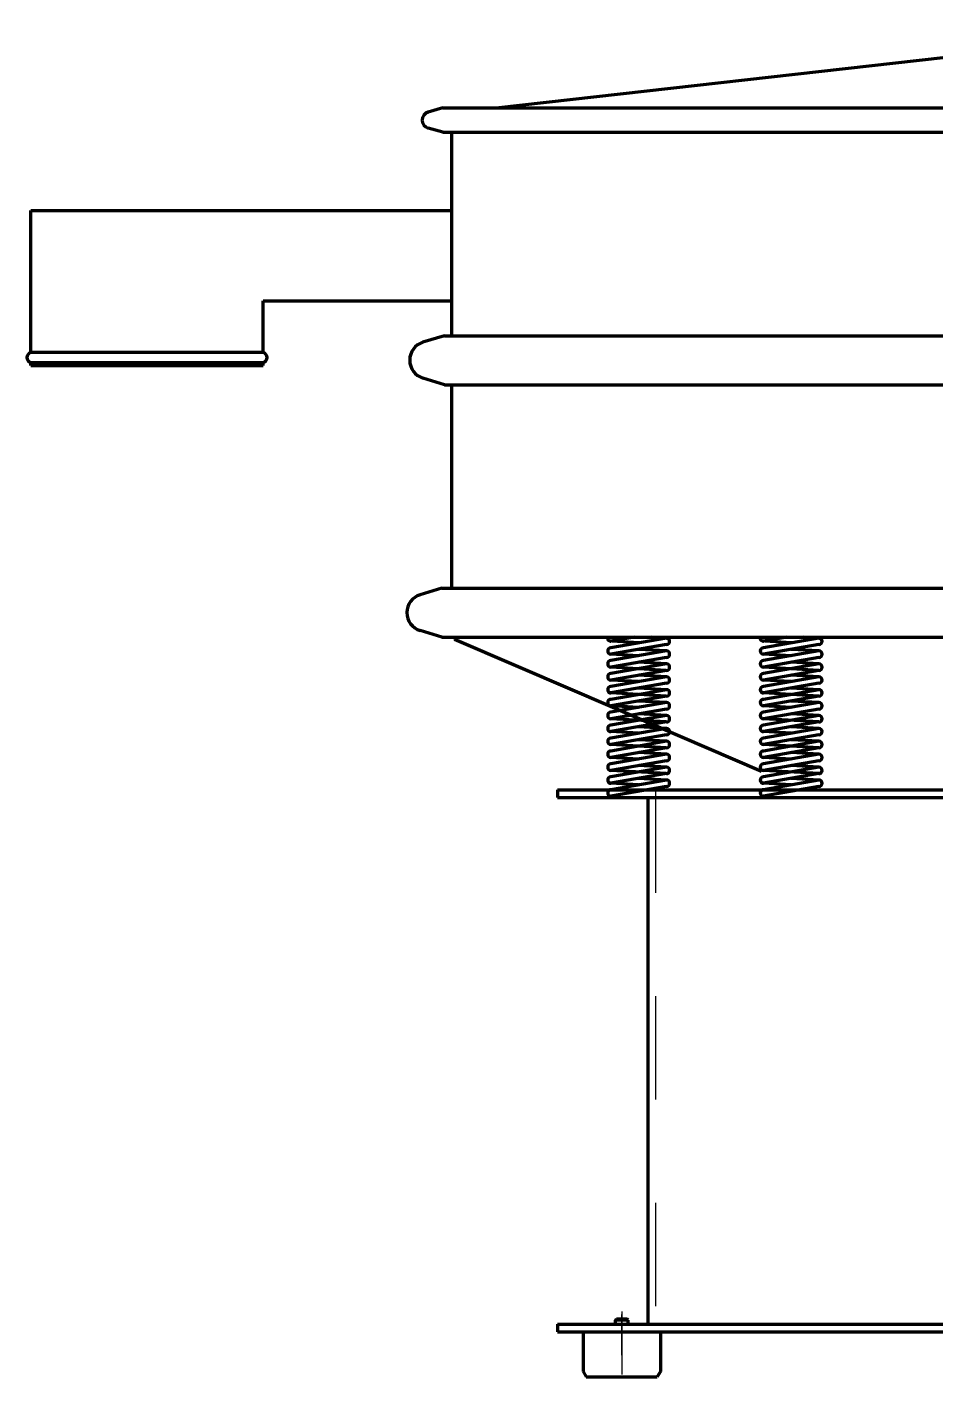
# Model space of a CAD drawing. Header units: millimetres. Extents: x 9671 to 25689, y -17516 to -2951.
# Drawn here: x 21295.4 to 21316.52, y -5479.08 to -5447.7 of the extents above; entities that cross this region are included whole.
import ezdxf

# ---------------------------------------------------------------- set-up
doc = ezdxf.new("R2010")
doc.units = ezdxf.units.MM
doc.linetypes.add('EB_DASH', pattern=[6, 3, -3])
doc.linetypes.add('EB_DASHDOT', pattern=[39, 30, -3, 3, -3])
for name, color, linetype, lineweight in [('CAXA0', 7, 'Continuous', 70), ('CAXA1', 1, 'EB_DASHDOT', 25), ('CAXA2', 6, 'EB_DASH', 25), ('CAXA3', 7, 'Continuous', 25), ('CAXA5', 4, 'Continuous', 25)]:
    doc.layers.add(name, color=color, linetype=linetype, lineweight=lineweight)

msp = doc.modelspace()

# ---------------------------------------------------------------- linework, layer by layer
at = {"layer": 'CAXA0', "color": 2, "ltscale": 0.8}
for p, q in [((21306.297, -5449.577), (21323.022, -5447.699)), ((21305.06, -5449.577), (21304.721, -5449.675)), ((21305.06, -5449.577), (21323.802, -5449.577)), ((21305.06, -5450.147), (21304.721, -5450.049)), ((21305.06, -5450.147), (21323.802, -5450.147)), ((21305.268, -5454.874), (21305.268, -5450.147)), ((21295.486, -5455.267), (21295.486, -5451.963)), ((21295.486, -5451.963), (21305.267, -5451.963)), ((21305.267, -5454.063), (21305.267, -5451.963)), ((21300.886, -5455.267), (21300.886, -5454.063)), ((21300.886, -5454.063), (21305.267, -5454.063)), ((21305.101, -5454.874), (21304.599, -5455.028)), ((21305.101, -5454.874), (21310.018, -5454.874)), ((21309.306, -5454.874), (21324.588, -5454.874)), ((21300.886, -5455.267), (21295.486, -5455.267)), ((21295.486, -5455.563), (21295.486, -5455.499)), ((21295.486, -5455.499), (21300.886, -5455.499)), ((21295.486, -5455.563), (21300.886, -5455.563)), ((21300.886, -5455.563), (21300.886, -5455.499)), ((21300.886, -5455.563), (21300.886, -5455.499)), ((21300.886, -5455.563), (21300.886, -5455.499)), ((21300.886, -5455.563), (21300.886, -5455.499)), ((21305.101, -5456.014), (21304.599, -5455.86)), ((21305.101, -5456.014), (21304.599, -5455.86)), ((21305.101, -5456.014), (21315.684, -5456.014)), ((21305.268, -5460.741), (21305.268, -5456.014)), ((21315.503, -5456.014), (21324.588, -5456.014)), ((21305.034, -5460.741), (21304.531, -5460.895)), ((21305.034, -5460.741), (21324.588, -5460.741)), ((21305.034, -5461.881), (21304.531, -5461.727)), ((21305.034, -5461.881), (21304.531, -5461.727)), ((21305.034, -5461.881), (21309.235, -5461.881)), ((21305.328, -5461.881), (21305.328, -5461.926)), ((21305.328, -5461.926), (21308.132, -5463.131)), ((21309.516, -5461.881), (21308.967, -5461.977)), ((21310.257, -5461.902), (21308.967, -5462.127)), ((21309.616, -5462.014), (21309, -5461.977)), ((21309.235, -5461.881), (21324.588, -5461.881)), ((21310.257, -5461.902), (21309.899, -5461.881)), ((21313.061, -5461.881), (21312.512, -5461.977)), ((21313.802, -5461.902), (21312.512, -5462.127)), ((21313.161, -5462.014), (21312.545, -5461.977)), ((21313.802, -5461.902), (21313.444, -5461.881)), ((21310.257, -5462.052), (21308.967, -5462.277)), ((21310.257, -5462.202), (21308.967, -5462.427)), ((21309.61, -5462.315), (21308.967, -5462.277)), ((21310.257, -5462.202), (21309.612, -5462.165)), ((21313.802, -5462.052), (21312.512, -5462.277)), ((21313.802, -5462.202), (21312.512, -5462.427)), ((21313.155, -5462.315), (21312.512, -5462.277)), ((21313.802, -5462.202), (21313.157, -5462.165)), ((21310.257, -5462.352), (21308.967, -5462.577)), ((21310.257, -5462.502), (21308.967, -5462.727)), ((21310.253, -5462.652), (21308.967, -5462.577)), ((21310.257, -5462.502), (21309.612, -5462.465)), ((21313.802, -5462.352), (21312.512, -5462.577)), ((21313.802, -5462.502), (21312.512, -5462.727)), ((21313.797, -5462.652), (21312.512, -5462.577)), ((21313.802, -5462.502), (21313.157, -5462.465)), ((21310.257, -5462.652), (21308.967, -5462.877)), ((21310.257, -5462.802), (21308.967, -5463.027)), ((21309.61, -5462.915), (21308.967, -5462.877)), ((21310.257, -5462.952), (21308.967, -5463.177)), ((21310.257, -5462.802), (21309.612, -5462.765)), ((21313.802, -5462.652), (21312.512, -5462.877)), ((21313.802, -5462.802), (21312.512, -5463.027)), ((21313.155, -5462.915), (21312.512, -5462.877)), ((21313.802, -5462.952), (21312.512, -5463.177)), ((21313.802, -5462.802), (21313.157, -5462.765)), ((21308.132, -5463.131), (21312.464, -5464.994)), ((21310.257, -5463.102), (21308.967, -5463.327)), ((21310.253, -5463.252), (21308.967, -5463.177)), ((21310.257, -5463.252), (21308.967, -5463.477)), ((21310.257, -5463.102), (21309.612, -5463.065)), ((21313.802, -5463.102), (21312.512, -5463.327)), ((21313.797, -5463.252), (21312.512, -5463.177)), ((21313.802, -5463.252), (21312.512, -5463.477)), ((21313.802, -5463.102), (21313.157, -5463.065)), ((21310.257, -5463.402), (21308.967, -5463.627)), ((21309.61, -5463.515), (21308.967, -5463.477)), ((21310.257, -5463.552), (21308.967, -5463.777)), ((21310.257, -5463.402), (21309.612, -5463.365)), ((21313.802, -5463.402), (21312.512, -5463.627)), ((21313.155, -5463.515), (21312.512, -5463.477)), ((21313.802, -5463.552), (21312.512, -5463.777)), ((21313.802, -5463.402), (21313.157, -5463.365)), ((21310.257, -5463.702), (21308.967, -5463.927)), ((21310.253, -5463.852), (21308.967, -5463.777)), ((21310.257, -5463.852), (21308.967, -5464.077)), ((21310.257, -5463.702), (21309.612, -5463.665)), ((21313.802, -5463.702), (21312.512, -5463.927)), ((21313.797, -5463.852), (21312.512, -5463.777)), ((21313.802, -5463.852), (21312.512, -5464.077)), ((21313.802, -5463.702), (21313.157, -5463.665)), ((21310.257, -5464.002), (21308.967, -5464.227)), ((21309.61, -5464.115), (21308.967, -5464.077)), ((21310.257, -5464.152), (21308.967, -5464.377)), ((21310.257, -5464.002), (21309.612, -5463.965)), ((21313.802, -5464.002), (21312.512, -5464.227)), ((21313.155, -5464.115), (21312.512, -5464.077)), ((21313.802, -5464.152), (21312.512, -5464.377)), ((21313.802, -5464.002), (21313.157, -5463.965)), ((21310.257, -5464.302), (21308.967, -5464.527)), ((21310.253, -5464.452), (21308.967, -5464.377)), ((21310.257, -5464.452), (21308.967, -5464.677)), ((21310.257, -5464.302), (21309.612, -5464.265)), ((21313.802, -5464.302), (21312.512, -5464.527)), ((21313.797, -5464.452), (21312.512, -5464.377)), ((21313.802, -5464.452), (21312.512, -5464.677)), ((21313.802, -5464.302), (21313.157, -5464.265)), ((21310.257, -5464.602), (21308.967, -5464.827)), ((21309.61, -5464.715), (21308.967, -5464.677)), ((21310.257, -5464.752), (21308.967, -5464.977)), ((21310.257, -5464.602), (21309.612, -5464.565)), ((21313.802, -5464.602), (21312.512, -5464.827)), ((21313.155, -5464.715), (21312.512, -5464.677)), ((21313.802, -5464.752), (21312.512, -5464.977)), ((21313.802, -5464.602), (21313.157, -5464.565)), ((21310.257, -5464.902), (21308.967, -5465.127)), ((21310.253, -5465.052), (21308.967, -5464.977)), ((21310.257, -5465.052), (21308.967, -5465.277)), ((21310.257, -5464.902), (21309.612, -5464.865)), ((21313.802, -5464.902), (21312.512, -5465.127)), ((21313.797, -5465.052), (21312.512, -5464.977)), ((21313.802, -5465.052), (21312.512, -5465.277)), ((21313.802, -5464.902), (21313.157, -5464.865)), ((21307.727, -5465.427), (21307.727, -5465.607)), ((21307.727, -5465.427), (21326.778, -5465.427)), ((21310.257, -5465.202), (21308.967, -5465.427)), ((21309.61, -5465.315), (21308.967, -5465.277)), ((21310.257, -5465.352), (21308.967, -5465.577)), ((21310.257, -5465.202), (21309.612, -5465.165)), ((21309.827, -5465.427), (21326.778, -5465.427)), ((21313.802, -5465.202), (21312.512, -5465.427)), ((21313.155, -5465.315), (21312.512, -5465.277)), ((21313.802, -5465.352), (21312.512, -5465.577)), ((21313.802, -5465.202), (21313.157, -5465.165)), ((21307.727, -5465.607), (21326.778, -5465.607)), ((21309.827, -5465.607), (21309.827, -5477.847)), ((21307.727, -5477.847), (21307.727, -5478.027)), ((21307.727, -5477.847), (21345.881, -5477.847)), ((21309.07, -5477.757), (21309.1, -5477.727)), ((21309.37, -5477.757), (21309.07, -5477.757)), ((21309.07, -5477.847), (21309.07, -5477.757)), ((21309.1, -5477.727), (21309.34, -5477.727)), ((21309.37, -5477.757), (21309.34, -5477.727)), ((21309.37, -5477.847), (21309.37, -5477.757)), ((21307.727, -5478.027), (21345.882, -5478.027)), ((21308.32, -5478.027), (21308.32, -5478.947)), ((21308.32, -5478.027), (21309.37, -5478.027)), ((21308.627, -5478.027), (21309.827, -5478.027)), ((21309.37, -5478.027), (21310.12, -5478.027)), ((21309.827, -5478.027), (21343.727, -5478.027)), ((21310.12, -5478.027), (21310.12, -5478.947)), ((21308.32, -5478.947), (21308.395, -5479.077)), ((21310.12, -5478.947), (21310.045, -5479.077)), ((21308.395, -5479.077), (21310.045, -5479.077))]:
    msp.add_line(p, q, dxfattribs=at)
at = {"layer": 'CAXA0', "color": 2, "linetype": 'EB_DASHDOT', "lineweight": 25, "ltscale": 0.8}
msp.add_line((21309.22, -5477.557), (21309.22, -5478.074), dxfattribs=at)
msp.add_line((21309.22, -5477.557), (21309.22, -5478.074), dxfattribs=at)
at = {"layer": 'CAXA0', "color": 2, "ltscale": 0.8}
for centre, radius, start, end in [((21304.775, -5449.862), 0.195, 106.0655, 253.9345), ((21304.726, -5455.444), 0.435, 107.0496, 180), ((21295.516, -5455.383), 0.12, 104.4775, 255.5225), ((21300.856, -5455.383), 0.12, 284.4775, 75.5225), ((21304.726, -5455.444), 0.435, 180, 252.9505), ((21304.726, -5455.444), 0.435, 180, 252.9505), ((21304.659, -5461.311), 0.435, 107.0496, 180), ((21304.659, -5461.311), 0.435, 180, 252.9504), ((21304.659, -5461.311), 0.435, 180, 252.9505), ((21308.967, -5461.902), 0.075, 163.8797, 270), ((21310.257, -5461.827), 0.075, 270, 284.6395), ((21310.257, -5461.977), 0.075, 270, 90), ((21312.512, -5461.902), 0.075, 163.8797, 270), ((21313.802, -5461.827), 0.075, 270, 284.6395), ((21313.802, -5461.977), 0.075, 270, 90), ((21308.967, -5462.202), 0.075, 90, 270), ((21310.257, -5462.277), 0.075, 270, 90), ((21312.512, -5462.202), 0.075, 90, 270), ((21313.802, -5462.277), 0.075, 270, 90), ((21308.967, -5462.502), 0.075, 90, 270), ((21310.257, -5462.577), 0.075, 270, 90), ((21312.512, -5462.502), 0.075, 90, 270), ((21313.802, -5462.577), 0.075, 270, 90), ((21308.967, -5462.802), 0.075, 90, 270), ((21310.257, -5462.877), 0.075, 270, 90), ((21312.512, -5462.802), 0.075, 90, 270), ((21313.802, -5462.877), 0.075, 270, 90), ((21308.967, -5463.102), 0.075, 90, 270), ((21310.257, -5463.177), 0.075, 270, 90), ((21312.512, -5463.102), 0.075, 90, 270), ((21313.802, -5463.177), 0.075, 270, 90), ((21308.967, -5463.402), 0.075, 90, 270), ((21310.257, -5463.477), 0.075, 270, 90), ((21312.512, -5463.402), 0.075, 90, 270), ((21313.802, -5463.477), 0.075, 270, 90), ((21308.967, -5463.702), 0.075, 90, 270), ((21310.257, -5463.777), 0.075, 270, 90), ((21312.512, -5463.702), 0.075, 90, 270), ((21313.802, -5463.777), 0.075, 270, 90), ((21308.967, -5464.002), 0.075, 90, 270), ((21310.257, -5464.077), 0.075, 270, 90), ((21312.512, -5464.002), 0.075, 90, 270), ((21313.802, -5464.077), 0.075, 270, 90), ((21308.967, -5464.302), 0.075, 90, 270), ((21310.257, -5464.377), 0.075, 270, 90), ((21312.512, -5464.302), 0.075, 90, 270), ((21313.802, -5464.377), 0.075, 270, 90), ((21308.967, -5464.602), 0.075, 90, 270), ((21308.967, -5464.902), 0.075, 90, 270), ((21310.257, -5464.677), 0.075, 270, 90), ((21312.512, -5464.602), 0.075, 90, 270), ((21312.512, -5464.902), 0.075, 90, 270), ((21313.802, -5464.677), 0.075, 270, 90), ((21308.967, -5465.202), 0.075, 90, 270), ((21310.257, -5464.977), 0.075, 270, 90), ((21312.512, -5465.202), 0.075, 90, 270), ((21313.802, -5464.977), 0.075, 270, 90), ((21308.967, -5465.502), 0.075, 90, 270), ((21310.257, -5465.277), 0.075, 270, 90), ((21312.512, -5465.502), 0.075, 90, 270), ((21313.802, -5465.277), 0.075, 270, 90)]:
    msp.add_arc(centre, radius, start, end, dxfattribs=at)
at = {"layer": 'CAXA1', "color": 2, "linetype": 'EB_DASHDOT', "lineweight": 25, "ltscale": 0.8}
for p, q in [((21309.22, -5478.567), (21309.22, -5477.628)), ((21309.22, -5477.937), (21309.22, -5479.017)), ((21309.22, -5477.937), (21309.22, -5479.017)), ((21309.22, -5477.937), (21309.22, -5479.017))]:
    msp.add_line(p, q, dxfattribs=at)
at = {"layer": 'CAXA2', "color": 2, "linetype": 'EB_DASH', "lineweight": 25, "ltscale": 0.8}
msp.add_line((21310.007, -5465.427), (21310.007, -5478.027), dxfattribs=at)
at = {"layer": 'CAXA3', "color": 2, "ltscale": 0.8}
for p, q in [((21309.088, -5477.847), (21309.088, -5477.757)), ((21309.352, -5477.847), (21309.352, -5477.757))]:
    msp.add_line(p, q, dxfattribs=at)
at = {"layer": 'CAXA5', "color": 2, "linetype": 'Continuous', "lineweight": 25, "ltscale": 0.8}
msp.add_line((21304.488, -5455.808), (21304.362, -5455.683), dxfattribs=at)
msp.add_line((21304.488, -5455.808), (21304.362, -5455.683), dxfattribs=at)

doc.saveas('drawing.dxf')
